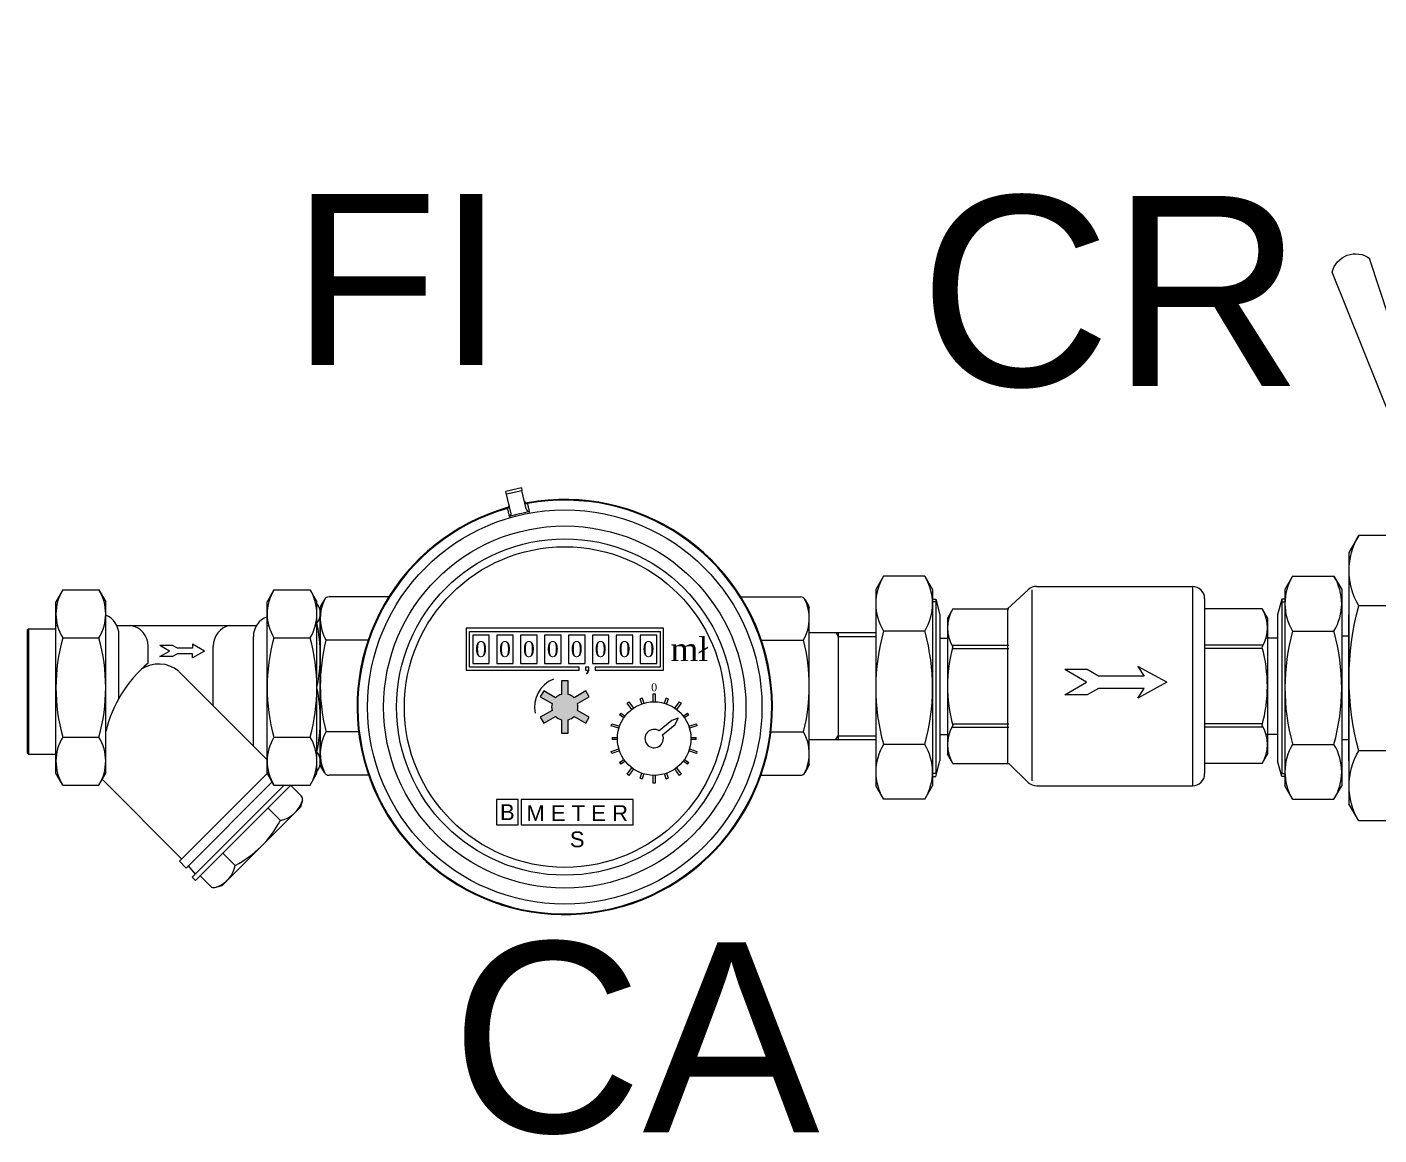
# Model space of a CAD drawing. Header units: millimetres. Extents: x 0 to 53377, y 0 to 36189.
# Drawn here: x 39869 to 40579, y 29329 to 29912 of the extents above; entities that cross this region are included whole.
import ezdxf

# ---------------------------------------------------------------- set-up
doc = ezdxf.new("R2010")
doc.units = ezdxf.units.MM
doc.linetypes.add('AM_ISO08W050', pattern=[18, 12, -1.5, 3, -1.5])
doc.layers.add('SAN-MC-TEXT', color=7, linetype='Continuous')
doc.layers.add('SAN-MC-VALVE', color=7, linetype='Continuous', lineweight=5)
doc.styles.get("Standard").update_dxf_attribs({"font": 'arial.ttf'})

# ---------------------------------------------------------------- blocks, each defined once
blk = doc.blocks.new('filtru')
at = {"layer": 'SAN-MC-VALVE', "linetype": 'Continuous', "lineweight": 5}
for p, q in [((53982.5, 150235.5), (53977.4, 150226.7)), ((53982.5, 150235.5), (54009.7, 150235.5)), ((54009.7, 150235.5), (54014.8, 150226.7)), ((54141.1, 150235.5), (54136.1, 150226.7)), ((54141.1, 150235.5), (54168.3, 150235.5)), ((54168.3, 150235.5), (54173.4, 150226.7)), ((53977.4, 150097.7), (53977.4, 150226.7)), ((54014.8, 150097.7), (54014.8, 150226.7)), ((54136.1, 150097.7), (54136.1, 150226.7)), ((54173.4, 150097.7), (54173.4, 150226.7)), ((54136.1, 150215.3), (54136.1, 150215.3)), ((53956.7, 150206.2), (53955.7, 150205.2)), ((53955.7, 150205.2), (53955.7, 150113.1)), ((53956.7, 150206.2), (53956.7, 150112.1)), ((53956.7, 150206.2), (53977.4, 150206.2)), ((53977.4, 150208.9), (53978.5, 150208.9)), ((54023.1, 150208.9), (54128.1, 150208.9)), ((54136.1, 150208.9), (54137.2, 150208.9)), ((54172.3, 150208.9), (54173.4, 150208.9)), ((53982.5, 150199.5), (54009.7, 150199.5)), ((54024.7, 150154.1), (54024.7, 150202)), ((54125.7, 150118.1), (54125.7, 150200.6)), ((54141.1, 150199.5), (54168.3, 150199.5)), ((54046.7, 150180.6), (54046.7, 150193.3)), ((54095.4, 150148.5), (54095.4, 150193.3)), ((53982.5, 150124.9), (54009.7, 150124.9)), ((54141.1, 150124.9), (54168.3, 150124.9)), ((53956.7, 150112.1), (53955.7, 150113.1)), ((53956.7, 150112.1), (53977.4, 150112.1)), ((53982.5, 150088.9), (53977.4, 150097.7)), ((54009.7, 150088.9), (54014.8, 150097.7)), ((54141.1, 150088.9), (54136.1, 150097.7)), ((54168.3, 150088.9), (54173.4, 150097.7)), ((53982.5, 150088.9), (54009.7, 150088.9)), ((54141.1, 150088.9), (54168.3, 150088.9)), ((54161.7, 150080.7), (54153.5, 150088.8)), ((54102.2, 150013.4), (54161, 150072.2)), ((54162.5, 150077.7), (54161, 150072.2)), ((54145.9, 150062.4), (54136.5, 150071.8)), ((54112, 150028.4), (54102.6, 150037.9)), ((54076.4, 150028.5), (54082.3, 150021.7)), ((54093.7, 150012.7), (54085.6, 150020.9)), ((54096.7, 150011.9), (54102.2, 150013.4))]:
    blk.add_line(p, q, dxfattribs=at)
at = {"layer": 'SAN-MC-VALVE', "lineweight": 5}
for p, q in [((54080, 150194.8), (54080, 150191.7)), ((54089, 150189.6), (54080, 150194.8)), ((54062.6, 150189.6), (54055.4, 150193.8)), ((54065, 150193.8), (54055.4, 150193.8)), ((54055.4, 150185.5), (54062.6, 150189.6)), ((54065, 150185.5), (54055.4, 150185.5)), ((54068.7, 150191.7), (54065, 150193.8)), ((54068.7, 150187.6), (54065, 150185.5)), ((54080, 150191.7), (54068.7, 150191.7)), ((54080, 150187.6), (54068.7, 150187.6)), ((54089, 150189.6), (54080, 150184.4)), ((54080, 150184.4), (54080, 150187.6))]:
    blk.add_line(p, q, dxfattribs=at)
at = {"layer": 'SAN-MC-VALVE', "linetype": 'Continuous', "lineweight": 5}
for points in [[(54136.1, 150107.8), (54069.6, 150174.3)], [(54012, 150093.3), (54072, 150033.3)], [(54137.1, 150098.5), (54070.2, 150031.6), (54075.2, 150026.5), (54139.9, 150091.2)], [(54148.8, 150088.9), (54079.6, 150019.7), (54082.2, 150017.2), (54153.9, 150088.9)]]:
    blk.add_lwpolyline(points, dxfattribs=at)
for centre, radius, start, end in [((54012, 150217.5), 34.6, 148.5878, 211.4122), ((53980.2, 150217.5), 34.6, 328.5878, 31.4122), ((54170.7, 150217.5), 34.6, 148.5878, 211.4122), ((54138.8, 150217.5), 34.6, 328.5878, 31.4122), ((54009.1, 150202), 15.6, 0, 68.7818), ((54141.3, 150200.6), 15.6, 109.3511, 180), ((54030.8, 150193.2), 15.9, 0.5631, 80.4196), ((54111.8, 150193), 16.4, 104.1951, 178.7722), ((54116.9, 150162.2), 139.5, 164.5036, 195.4964), ((53875.3, 150162.2), 139.5, 344.5036, 15.4964), ((54275.5, 150162.2), 139.5, 164.5036, 195.4964), ((54033.9, 150162.2), 139.5, 344.5036, 15.4964), ((54109.5, 150106), 97.5, 130.1157, 166.331), ((54054.5, 150156.6), 23.3, 49.7083, 124.1112), ((54012, 150106.9), 34.6, 148.5878, 211.4122), ((53980.2, 150106.9), 34.6, 328.5878, 31.4122), ((54170.7, 150106.9), 34.6, 148.5878, 211.4122), ((54138.8, 150106.9), 34.6, 328.5878, 31.4122), ((54142, 150083.3), 21.3, 280.6158, 340.6158), ((54159.5, 150078.5), 3.11, 345, 45), ((54075.4, 150099), 79.5, 297.412, 332.588), ((54091.1, 150032.4), 21.3, 289.3842, 349.3842), ((54095.9, 150014.9), 3.11, 225, 285)]:
    blk.add_arc(centre, radius, start, end, dxfattribs=at)
blk = doc.blocks.new('MAN.')
at = {"layer": 'SAN-MC-VALVE', "lineweight": 5}
h = blk.add_hatch(color=1, dxfattribs=at)
edge = h.paths.add_edge_path()
edge.add_arc((-74.8, 422.7), 9.53, 98.3516, 186.7188)
edge.add_line((-84.3, 421.6), (-124.5, 382.1))
edge.add_arc((-123.8, 381.5), 0.929, 140.6187, 317.9808)
edge.add_line((-123.1, 380.9), (-80.4, 417))
edge.add_arc((-78.1, 425.7), 9.05, 255.5699, 348.5337)
edge.add_arc((-55.8, 415.4), 15.9, 101.1321, 147.5393, ccw=False)
edge.add_line((-58.9, 431), (-55.5, 431.9))
edge.add_arc((-56.6, 443.7), 11.8, 275.2597, 355.2629)
edge.add_arc((-59.9, 439.8), 15.3, 10.7132, 69.2213)
edge.add_arc((-56.8, 444.2), 10.3, 76.9038, 172.4916)
edge.add_line((-67, 445.5), (-68.9, 440.5))
edge.add_arc((-86.8, 448.7), 19.7, 302.7102, 335.3468, ccw=False)
for p, q in [((-95.4, 522.4), (-94.1, 515.3)), ((-91, 523.1), (-90, 515.9)), ((-86.5, 523.6), (-85.9, 516.4)), ((-82.1, 523.9), (-81.8, 516.7)), ((-77.6, 524), (-77.6, 509.5)), ((-73.2, 523.9), (-73.5, 516.7)), ((-68.7, 523.6), (-69.4, 516.4)), ((-64.3, 523.1), (-65.3, 515.9)), ((-59.9, 522.4), (-61.2, 515.3)), ((-124.7, 512.2), (-121.2, 505.8)), ((-120.7, 514.2), (-114.4, 501.1)), ((-116.7, 516), (-113.8, 509.4)), ((-112.5, 517.7), (-110, 510.9)), ((-108.3, 519.2), (-106.1, 512.3)), ((-104, 520.4), (-102.1, 513.5)), ((-96.5, 507.4), (-99.7, 521.5)), ((-58.8, 507.4), (-55.5, 521.5)), ((-51.2, 520.4), (-53.2, 513.5)), ((-47, 519.2), (-49.2, 512.3)), ((-42.8, 517.7), (-45.3, 510.9)), ((-38.6, 516), (-41.5, 509.4)), ((-34.6, 514.2), (-40.9, 501.1)), ((-30.6, 512.2), (-34, 505.8)), ((-139.5, 502.4), (-130.5, 491)), ((-136, 505.1), (-131.7, 499.2)), ((-132.3, 507.6), (-128.3, 501.6)), ((-128.6, 510), (-124.8, 503.8)), ((-26.7, 510), (-30.4, 503.8)), ((-23, 507.6), (-26.9, 501.6)), ((-15.7, 502.4), (-24.8, 491)), ((-19.3, 505.1), (-23.6, 499.2)), ((-152.4, 490.1), (-146.9, 485.3)), ((-149.4, 493.4), (-144.1, 488.4)), ((-146.2, 496.5), (-141.2, 491.3)), ((-142.9, 499.5), (-138.2, 494.1)), ((-12.3, 499.5), (-17.1, 494.1)), ((-9, 496.5), (-14, 491.3)), ((-5.9, 493.4), (-11.1, 488.4)), ((-2.9, 490.1), (-8.3, 485.3)), ((-160.5, 479.4), (-154.4, 475.5)), ((-157.9, 483.1), (-152.1, 478.8)), ((-155.2, 486.7), (-143.9, 477.6)), ((-100.2, 484), (-81.9, 431.1)), ((-98.6, 484.9), (-76.2, 433.1)), ((0, 486.7), (-11.4, 477.6)), ((2.7, 483.1), (-3.2, 478.8)), ((5.2, 479.4), (-0.8, 475.5)), ((-167.1, 467.8), (-154, 461.5)), ((-165, 471.8), (-158.7, 468.4)), ((-162.9, 475.7), (-156.6, 472)), ((11.8, 467.8), (-1.3, 461.5)), ((7.6, 475.7), (1.4, 472)), ((9.8, 471.8), (3.4, 468.4)), ((-172, 455.4), (-165.2, 453.2)), ((-170.6, 459.6), (-163.8, 457.1)), ((-168.9, 463.8), (-162.3, 460.9)), ((13.6, 463.8), (7, 460.9)), ((15.3, 459.6), (8.5, 457.1)), ((16.8, 455.4), (9.9, 453.2)), ((-174.4, 446.8), (-160.3, 443.6)), ((-173.3, 451.2), (-166.3, 449.2)), ((19.1, 446.8), (5, 443.6)), ((18.1, 451.2), (11.1, 449.2)), ((-176.5, 433.7), (-169.3, 433)), ((-176, 438.1), (-168.8, 437.1)), ((-175.3, 442.5), (-168.2, 441.2)), ((20, 442.5), (12.9, 441.2)), ((20.7, 438.1), (13.5, 437.1)), ((21.2, 433.7), (14, 433)), ((-176.9, 424.8), (-162.4, 424.8)), ((-176.8, 429.2), (-169.6, 428.9)), ((21.6, 424.8), (7.1, 424.8)), ((21.5, 429.2), (14.3, 428.9)), ((-176.8, 420.3), (-169.6, 420.6)), ((-176.5, 415.9), (-169.3, 416.5)), ((-176, 411.4), (-168.8, 412.4)), ((-64.1, 411.9), (-60.2, 408.3)), ((20.7, 411.4), (13.5, 412.4)), ((21.2, 415.9), (14, 416.5)), ((21.5, 420.3), (14.3, 420.6)), ((-175.3, 407), (-168.2, 408.3)), ((-174.4, 402.7), (-160.3, 405.9)), ((-173.3, 398.4), (-166.3, 400.3)), ((-76.6, 406), (-77, 402.5)), ((19.1, 402.7), (5, 405.9)), ((18.1, 398.4), (11.1, 400.3)), ((20, 407), (12.9, 408.3)), ((-172, 394.1), (-165.2, 396.3)), ((-170.6, 389.9), (-163.8, 392.4)), ((15.3, 389.9), (8.5, 392.4)), ((16.8, 394.1), (9.9, 396.3)), ((-162.3, 388.6), (-168.9, 385.7)), ((-160.5, 384.8), (-167.1, 381.7)), ((-158.7, 381.2), (-165.1, 377.7)), ((-160.5, 384.8), (-153.2, 388.3)), ((5.3, 384.8), (-2.1, 388.3)), ((3.4, 381.2), (9.8, 377.7)), ((5.3, 384.8), (11.8, 381.7)), ((7, 388.6), (13.6, 385.7)), ((-156.6, 377.6), (-162.9, 373.9)), ((-154.5, 374.2), (-160.5, 370.2)), ((-152.1, 370.7), (-157.9, 366.4)), ((-143.9, 371.9), (-155.2, 362.9)), ((-11.4, 371.9), (0, 362.9)), ((-3.2, 370.7), (2.7, 366.4)), ((-0.7, 374.2), (5.3, 370.2)), ((1.4, 377.6), (7.6, 373.9)), ((9, 217.9), (50.5, 345.1)), ((31.4, 209.8), (81.4, 333.9)), ((-95.9, 316.3), (-95.9, 294.2)), ((-95.9, 316.3), (-57.2, 294.2)), ((-57.2, 316.3), (-95.9, 294.2)), ((-57.3, 293.9), (-57.2, 316.3)), ((-96.7, 289.8), (-96.7, 286.3)), ((-96.7, 289.8), (-56.3, 289.8)), ((-95.9, 294.2), (-57.2, 294.2)), ((-92.8, 294.2), (-92.8, 289.8)), ((-60.2, 294.3), (-60.2, 289.8)), ((-56.3, 289.8), (-56.3, 286.3)), ((-99.5, 286.3), (-53.1, 286.3)), ((-99.5, 286.3), (-99.5, 279.1)), ((-53.1, 286.3), (-53.1, 279.1)), ((-99.7, 239), (-99.7, 222)), ((-51.9, 239), (-51.9, 222)), ((-30.1, 178.4), (-30.1, 228.5)), ((-30.1, 217), (-18.4, 217)), ((-10.5, 217.8), (3.2, 213.1)), ((-30.1, 190.1), (-18.4, 190.1)), ((2.6, 194.1), (-10.5, 190.2)), ((-99.7, 182), (-99.7, 165)), ((-51.9, 182), (-51.9, 165)), ((-99.7, 165), (-51.9, 165)), ((-91, 134.8), (-91, 148.1)), ((-60.5, 134.8), (-60.5, 148.1)), ((-104.2, 134.8), (-47.4, 134.8)), ((-94.6, 135.3), (-94.6, 129.9)), ((-57.6, 134.9), (-57.6, 129.6)), ((-97.1, 129.5), (-97.1, 123)), ((-97.1, 129.5), (-55.2, 129.5)), ((-97.1, 123), (-55.2, 123)), ((-55.2, 129.5), (-55.2, 123))]:
    blk.add_line(p, q, dxfattribs=at)
at = {"layer": 'SAN-MC-VALVE', "linetype": 'Continuous', "lineweight": 5}
for p, q in [((-203.9, 117.3), (-212, 103.3)), ((-203.9, 117.3), (-160.4, 117.3)), ((-160.4, 117.3), (-152.3, 103.3)), ((15.9, 117.3), (7.7, 103.3)), ((15.9, 117.3), (59.4, 117.3)), ((59.4, 117.3), (67.5, 103.3)), ((-212, 103.3), (-212, -103.3)), ((-152.3, 103.3), (-152.3, -103.3)), ((7.7, 103.3), (7.7, -103.3)), ((67.5, 103.3), (67.5, -103.3)), ((4.4, 93.3), (0, 76.9)), ((3.6, 90.3), (7.7, 90.3)), ((4.4, 93.3), (4.4, -90.3)), ((7.7, 93.3), (4.4, 93.3)), ((0, 76.9), (0, -76.9)), ((9.3, 75.3), (4.4, 75.3)), ((-203.9, 59.6), (-160.4, 59.6)), ((15.9, 59.6), (59.4, 59.6)), ((-203.9, -59.6), (-160.4, -59.6)), ((15.9, -59.6), (59.4, -59.6)), ((4.4, -93.3), (0, -76.9)), ((9.3, -75.3), (4.4, -75.3)), ((3.6, -90.3), (7.7, -90.3)), ((7.7, -93.3), (4.4, -93.3)), ((-203.9, -117.3), (-212, -103.3)), ((-160.4, -117.3), (-152.3, -103.3)), ((15.9, -117.3), (7.7, -103.3)), ((59.4, -117.3), (67.5, -103.3)), ((-203.9, -117.3), (-160.4, -117.3)), ((15.9, -117.3), (59.4, -117.3))]:
    blk.add_line(p, q, dxfattribs=at)
at = {"layer": 'SAN-MC-VALVE'}
for p, q in [((-109.7, 75.3), (-152.3, 75.3)), ((0, 75.3), (-42.6, 75.3)), ((0, -75.3), (-152.3, -75.3))]:
    blk.add_line(p, q, dxfattribs=at)
at = {"layer": 'SAN-MC-VALVE', "lineweight": 5}
for points in [[(33, 424.8), (32.6, 434.7), (31.3, 444.5), (29.1, 454.2), (26, 463.6), (22.1, 472.8), (17.4, 481.5), (11.9, 489.8), (5.7, 497.6), (-1.2, 504.8), (-8.6, 511.3), (-16.7, 517.1), (-25.2, 522.2), (-34.1, 526.5), (-43.4, 530), (-53, 532.7), (-62.8, 534.4), (-72.7, 535.3), (-82.6, 535.3), (-92.5, 534.4), (-102.3, 532.7), (-111.8, 530), (-121.1, 526.5), (-130.1, 522.2), (-138.6, 517.1), (-146.6, 511.3), (-154.1, 504.8), (-161, 497.6), (-167.2, 489.8), (-172.6, 481.5), (-177.4, 472.8), (-181.3, 463.6), (-184.3, 454.2), (-186.5, 444.5), (-187.9, 434.7), (-188.3, 424.8), (-187.9, 414.8), (-186.5, 405), (-184.3, 395.3), (-181.3, 385.9), (-177.4, 376.7), (-172.6, 368), (-167.2, 359.7), (-161, 351.9), (-154.1, 344.8), (-146.6, 338.2), (-138.6, 332.4), (-130.1, 327.3), (-121.1, 323), (-111.8, 319.5), (-102.3, 316.9), (-92.5, 315.1), (-82.6, 314.2), (-72.7, 314.2), (-62.8, 315.1), (-53, 316.9), (-43.4, 319.5), (-34.1, 323), (-25.2, 327.3), (-16.7, 332.4), (-8.6, 338.2), (-1.2, 344.8), (5.7, 351.9), (11.9, 359.7), (17.4, 368), (22.1, 376.7), (26, 385.9), (29.1, 395.3), (31.3, 405), (32.6, 414.8)], [(-108.2, 271), (-44.4, 271), (-44.4, 279.1), (-108.2, 279.1)]]:
    blk.add_lwpolyline(points, close=True, dxfattribs=at)
for points in [[(-104.4, 271), (-104.4, 239), (-47.2, 239), (-47.2, 271)], [(-18.4, 228.5), (-30.1, 228.5)], [(-15.4, 183.4), (-15.4, 224.5)], [(-99.7, 182), (-104.8, 182), (-104.8, 222), (-99.7, 222)], [(-54, 220.8), (-30.1, 220.8)], [(-15.4, 217.8), (-10.5, 217.8), (-10.5, 190.2), (-15.4, 190.2)], [(-30.1, 185.5), (-54, 185.5)], [(-30.1, 178.4), (-18.4, 178.4)], [(-93.5, 151.4), (-93.5, 162.5), (-58.7, 162.5), (-58.7, 151.4)], [(-104.2, 134.8), (-104.2, 148.1)], [(-98.5, 151.4), (-51.9, 151.4)], [(-47.4, 148.1), (-47.4, 134.8)], [(-94, 123), (-109.7, 75.3)], [(-58.2, 123), (-42.6, 75.3)]]:
    blk.add_lwpolyline(points, dxfattribs=at)
for centre, radius in [((-77.6, 424.8), 106.4), ((-77.6, 424.8), 99.3), ((-75.1, 203.1), 10.7)]:
    blk.add_circle(centre, radius, dxfattribs=at)
for centre, radius, start, end in [((-99.3, 484.2), 0.971, 45.0621, 191.2661), ((-74.6, 425.9), 9.05, 144.4342, 237.398), ((-78.6, 423.8), 9.53, 347.216, 75.5832), ((-92.3, 408.8), 15.9, 349.9965, 36.4037), ((-50, 425.7), 19.7, 191.5746, 224.2112), ((-65.6, 399.3), 11.8, 164.124, 244.1272), ((-65.1, 399.3), 10.3, 325.7682, 61.356), ((-68, 403.8), 15.3, 259.5776, 318.0857), ((62.1, 329.1), 19.8, 13.991, 126.009), ((-75.1, 203.1), 38.9, 26.9874, 53.4243), ((-75.1, 203.1), 38.9, 129.2376, 230.7624), ((-22, 222.8), 6.81, 302.1374, 57.8626), ((-75.8, 288.7), 70.9, 250.3246, 289.6754), ((-47.6, 203.5), 32.1, 335.2225, 24.7775), ((16.3, 203.1), 16.4, 116.3085, 23.6915), ((-22.5, 184.2), 7.17, 305.5529, 54.4471), ((-75.8, 129), 58.1, 65.7479, 114.2521), ((-75.1, 203.1), 38.9, 306.5757, 333.0126), ((-97.6, 143.4), 8.12, 35.5529, 144.4471), ((-75.7, 115), 36.4, 65.2225, 114.7775), ((-53.9, 144), 7.71, 32.1374, 147.8626), ((-76.1, 94), 38.4, 209.1721, 330.8279)]:
    blk.add_arc(centre, radius, start, end, dxfattribs=at)
at = {"layer": 'SAN-MC-VALVE', "linetype": 'Continuous', "lineweight": 5}
for centre, radius, start, end in [((-156.7, 88.5), 55.3, 148.5878, 211.4122), ((-207.6, 88.5), 55.3, 328.5878, 31.4122), ((63.1, 88.5), 55.3, 148.5878, 211.4122), ((12.1, 88.5), 55.3, 328.5878, 31.4122), ((11.1, 0), 223.1, 164.5036, 195.4964), ((-375.4, 0), 223.1, 344.5036, 15.4964), ((230.9, 0), 223.1, 164.5036, 195.4964), ((-155.7, 0), 223.1, 344.5036, 15.4964), ((-156.7, -88.5), 55.3, 148.5878, 211.4122), ((-207.6, -88.5), 55.3, 328.5878, 31.4122), ((63.1, -88.5), 55.3, 148.5878, 211.4122), ((12.1, -88.5), 55.3, 328.5878, 31.4122)]:
    blk.add_arc(centre, radius, start, end, dxfattribs=at)
at = {"layer": 'SAN-MC-VALVE', "lineweight": 5, "attachment_point": 1}
for s, insert, char_height, width in [('{\\fArial|b0|i0|c0|p34;4}', (-114, 494.5), 16.362, 43.501), ('{\\fArial|b0|i0|c0|p34;6}', (-52.2, 493.3), 16.362, 43.501), ('{\\fArial|b0|i0|c0|p34;2}', (-153.4, 453), 16.362, 43.501), ('{\\fArial|b0|i0|c0|p34;8}', (-13.4, 446.1), 16.362, 43.501), ('{\\fArial|b0|i0|c0|p34;0}', (-139.3, 380.2), 16.362, 43.501), ('{\\fArial|b0|i0|c0|p34;mH2O}', (-88.5, 381.4), 8.294, 37.137), ('{\\fArial|b0|i0|c0|p34;10}', (-39.6, 384), 16.362, 43.501), ('{\\fArial|b0|i0|c0|p34;x10=kPa}', (-95.2, 366.8), 8.294, 37.137)]:
    blk.add_mtext(s, dxfattribs=dict(at, insert=insert, char_height=char_height, width=width))

msp = doc.modelspace()

# ---------------------------------------------------------------- hatches: boundary and pattern name
at = {"layer": 'SAN-MC-VALVE', "lineweight": 5}
h = msp.add_hatch(color=5, dxfattribs=at)
h.dxf.hatch_style = 1
h.paths.add_polyline_path([(40164.2, 29559.53), (40162.4, 29562.64), (40156.21, 29559.06, 0.131031), (40153.13, 29560.84), (40153.13, 29567.99), (40149.53, 29567.99), (40149.53, 29560.84, 0.131031), (40146.45, 29559.06), (40140.25, 29562.64), (40138.46, 29559.53), (40144.65, 29555.95, 0.131031), (40144.65, 29552.39), (40138.46, 29548.81), (40140.25, 29545.7), (40146.45, 29549.28, 0.131031), (40149.53, 29547.5), (40149.53, 29540.35), (40153.13, 29540.35), (40153.13, 29547.5, 0.131031), (40156.21, 29549.28), (40162.4, 29545.7), (40164.2, 29548.81), (40158.01, 29552.39, 0.131031), (40158.01, 29555.95)])

# ---------------------------------------------------------------- linework, layer by layer
at = {"layer": 'SAN-MC-VALVE', "color": 7, "linetype": 'AM_ISO08W050', "lineweight": 5}
for q in [(40120.42, 29667.61, 7040), (40128.81, 29668.16, 7040)]:
    msp.add_line((40128.49, 29669.51, 7040), q, dxfattribs=at)
at = {"layer": 'SAN-MC-VALVE', "color": 7, "lineweight": 5}
for p, q in [((40123.01, 29656.59, 7040), (40120.42, 29667.61, 7040)), ((40120.74, 29666.27, 7040), (40128.81, 29668.16, 7040)), ((40131.08, 29658.49, 7040), (40128.81, 29668.16, 7040)), ((40024.95, 29610.77, 7040), (40023.14, 29607.62, 7040)), ((40058.78, 29612.15, 7040), (40027.35, 29612.15, 7040)), ((40243.87, 29612.15, 7040), (40275.31, 29612.15, 7040)), ((40277.7, 29610.77, 7040), (40279.52, 29607.62, 7040)), ((40022.76, 29523.97, 7040), (40022.76, 29606.49, 7040)), ((40279.89, 29523.97, 7040), (40279.89, 29606.49, 7040)), ((40047.93, 29589.33, 7040), (40025.75, 29589.33, 7040)), ((40254.72, 29589.33, 7040), (40276.9, 29589.33, 7040)), ((40279.89, 29593.43, 7040), (40314.87, 29593.43, 7040)), ((40293.9, 29593.43, 7040), (40295.1, 29591.36, 7040)), ((40295.1, 29593.43, 7040), (40295.1, 29537.03, 7040)), ((40295.1, 29591.36, 7040), (40314.87, 29591.36, 7040)), ((40197.78, 29561.08, 7040), (40198.88, 29561.08, 7040)), ((40197.78, 29556.93, 7040), (40197.78, 29561.08, 7040)), ((40198.88, 29561.08, 7040), (40198.88, 29556.93, 7040)), ((40184.07, 29556.27, 7040), (40184.96, 29556.92, 7040)), ((40186.51, 29552.91, 7040), (40184.07, 29556.27, 7040)), ((40184.96, 29556.92, 7040), (40187.41, 29553.56, 7040)), ((40192.02, 29558.79, 7040), (40190.97, 29558.45, 7040)), ((40191.83, 29555.81, 7040), (40190.97, 29558.45, 7040)), ((40192.02, 29558.79, 7040), (40192.88, 29556.15, 7040)), ((40203.78, 29556.15, 7040), (40204.64, 29558.79, 7040)), ((40205.69, 29558.45, 7040), (40204.64, 29558.79, 7040)), ((40205.69, 29558.45, 7040), (40204.83, 29555.81, 7040)), ((40209.25, 29553.56, 7040), (40211.7, 29556.92, 7040)), ((40212.59, 29556.27, 7040), (40210.15, 29552.91, 7040)), ((40211.7, 29556.92, 7040), (40212.59, 29556.27, 7040)), ((40175.81, 29544.32, 7040), (40176.15, 29545.37, 7040)), ((40176.15, 29545.37, 7040), (40180.1, 29544.08, 7040)), ((40180.76, 29551.03, 7040), (40180.11, 29550.13, 7040)), ((40182.35, 29548.5, 7040), (40180.11, 29550.13, 7040)), ((40180.76, 29551.03, 7040), (40183, 29549.4, 7040)), ((40213.66, 29549.4, 7040), (40215.9, 29551.03, 7040)), ((40216.55, 29550.13, 7040), (40214.31, 29548.5, 7040)), ((40216.55, 29550.13, 7040), (40215.9, 29551.03, 7040)), ((40216.56, 29544.08, 7040), (40220.51, 29545.37, 7040)), ((40220.51, 29545.37, 7040), (40220.85, 29544.32, 7040)), ((40042.9, 29541.13, 7040), (40025.75, 29541.13, 7040)), ((40179.76, 29543.03, 7040), (40175.81, 29544.32, 7040)), ((40220.85, 29544.32, 7040), (40216.9, 29543.03, 7040)), ((40259.76, 29541.13, 7040), (40276.9, 29541.13, 7040)), ((40293.9, 29537.03, 7040), (40295.1, 29539.1, 7040)), ((40295.1, 29539.1, 7040), (40314.87, 29539.1, 7040)), ((40175.81, 29530.84, 7040), (40179.76, 29532.13, 7040)), ((40180.1, 29531.08, 7040), (40176.15, 29529.79, 7040)), ((40176.21, 29538.13, 7040), (40176.21, 29537.03, 7040)), ((40176.21, 29538.13, 7040), (40178.98, 29538.13, 7040)), ((40178.98, 29537.03, 7040), (40176.21, 29537.03, 7040)), ((40220.51, 29529.79, 7040), (40216.56, 29531.08, 7040)), ((40216.9, 29532.13, 7040), (40220.85, 29530.84, 7040)), ((40217.68, 29538.13, 7040), (40220.45, 29538.13, 7040)), ((40220.45, 29537.03, 7040), (40217.68, 29537.03, 7040)), ((40220.45, 29537.03, 7040), (40220.45, 29538.13, 7040)), ((40279.89, 29537.03, 7040), (40314.87, 29537.03, 7040)), ((40176.15, 29529.79, 7040), (40175.81, 29530.84, 7040)), ((40180.11, 29525.03, 7040), (40182.35, 29526.66, 7040)), ((40180.11, 29525.03, 7040), (40180.76, 29524.13, 7040)), ((40183, 29525.76, 7040), (40180.76, 29524.13, 7040)), ((40215.9, 29524.13, 7040), (40213.66, 29525.76, 7040)), ((40214.31, 29526.66, 7040), (40216.55, 29525.03, 7040)), ((40215.9, 29524.13, 7040), (40216.55, 29525.03, 7040)), ((40220.85, 29530.84, 7040), (40220.51, 29529.79, 7040)), ((40024.95, 29519.69, 7040), (40023.14, 29522.84, 7040)), ((40048.18, 29518.3, 7040), (40027.35, 29518.3, 7040)), ((40184.07, 29518.89, 7040), (40186.51, 29522.25, 7040)), ((40184.96, 29518.24, 7040), (40184.07, 29518.89, 7040)), ((40187.41, 29521.6, 7040), (40184.96, 29518.24, 7040)), ((40190.97, 29516.72, 7040), (40191.83, 29519.35, 7040)), ((40192.88, 29519.01, 7040), (40192.02, 29516.37, 7040)), ((40197.78, 29514.08, 7040), (40197.78, 29518.24, 7040)), ((40198.88, 29518.24, 7040), (40198.88, 29514.08, 7040)), ((40204.64, 29516.37, 7040), (40203.78, 29519.01, 7040)), ((40204.83, 29519.35, 7040), (40205.69, 29516.72, 7040)), ((40211.7, 29518.24, 7040), (40209.25, 29521.6, 7040)), ((40210.15, 29522.25, 7040), (40212.59, 29518.89, 7040)), ((40212.59, 29518.89, 7040), (40211.7, 29518.24, 7040)), ((40254.48, 29518.3, 7040), (40275.31, 29518.3, 7040)), ((40277.7, 29519.69, 7040), (40279.52, 29522.84, 7040)), ((40190.97, 29516.72, 7040), (40192.02, 29516.37, 7040)), ((40198.88, 29514.08, 7040), (40197.78, 29514.08, 7040)), ((40204.64, 29516.37, 7040), (40205.69, 29516.72, 7040))]:
    msp.add_line(p, q, dxfattribs=at)
at = {"layer": 'SAN-MC-VALVE', "linetype": 'Continuous', "lineweight": 5}
for p, q in [((40318.92, 29622.98, 7040), (40314.87, 29615.95, 7040)), ((40340.67, 29622.98, 7040), (40318.92, 29622.98, 7040)), ((40340.67, 29622.98, 7040), (40344.73, 29615.95, 7040)), ((40399.41, 29617.62, 7040), (40481.37, 29617.62, 7040)), ((40481.37, 29617.62, 7040), (40481.37, 29512.7, 7040)), ((40534.06, 29622.98, 7040), (40530.01, 29615.95, 7040)), ((40534.06, 29622.98, 7040), (40555.81, 29622.98, 7040)), ((40555.81, 29622.98, 7040), (40559.87, 29615.95, 7040)), ((40314.87, 29615.95, 7040), (40314.87, 29512.69, 7040)), ((40344.73, 29615.95, 7040), (40344.73, 29512.69, 7040)), ((40344.73, 29610.98, 7040), (40346.39, 29610.98, 7040)), ((40346.79, 29609.48, 7040), (40344.73, 29609.48, 7040)), ((40346.39, 29610.98, 7040), (40346.39, 29519.16, 7040)), ((40346.39, 29610.98, 7040), (40348.6, 29602.75, 7040)), ((40384.14, 29605.8, 7040), (40395.03, 29615.91, 7040)), ((40396.89, 29615.92, 7040), (40396.89, 29515.27, 7040)), ((40487.81, 29611.19, 7040), (40487.81, 29519.14, 7040)), ((40528.34, 29610.98, 7040), (40526.13, 29602.75, 7040)), ((40527.94, 29609.48, 7040), (40530.01, 29609.48, 7040)), ((40528.34, 29610.98, 7040), (40528.34, 29519.16, 7040)), ((40530.01, 29610.98, 7040), (40528.34, 29610.98, 7040)), ((40530.01, 29615.95, 7040), (40530.01, 29512.69, 7040)), ((40559.87, 29615.95, 7040), (40559.87, 29512.69, 7040)), ((40022.77, 29605.51, 7040), (40020.97, 29608.62, 7040)), ((40348.6, 29602.75, 7040), (40348.6, 29525.89, 7040)), ((40355.36, 29605.85, 7040), (40352.55, 29600.98, 7040)), ((40355.33, 29605.8, 7040), (40355.33, 29605.8, 7040)), ((40355.36, 29605.85, 7040), (40384.76, 29605.85, 7040)), ((40384.14, 29605.8, 7040), (40384.14, 29524.53, 7040)), ((40517.98, 29605.85, 7040), (40487.83, 29605.85, 7040)), ((40517.98, 29605.85, 7040), (40520.8, 29600.98, 7040)), ((40526.13, 29602.75, 7040), (40526.13, 29525.89, 7040)), ((40563.5, 29602.75, 7040), (40563.5, 29525.89, 7040)), ((40352.55, 29600.98, 7040), (40352.55, 29529.35, 7040)), ((40520.8, 29600.98, 7040), (40520.8, 29529.35, 7040)), ((40340.67, 29594.13, 7040), (40318.92, 29594.13, 7040)), ((40348.6, 29590.35, 7040), (40353.35, 29590.35, 7040)), ((40526.13, 29590.35, 7040), (40520.23, 29590.35, 7040)), ((40534.06, 29594.13, 7040), (40555.81, 29594.13, 7040)), ((40559.87, 29591.59, 7040), (40563.5, 29591.59, 7040)), ((40355.36, 29586.74, 7040), (40384.76, 29586.74, 7040)), ((40355.36, 29584.95, 7040), (40384.76, 29584.95, 7040)), ((40517.98, 29586.74, 7040), (40487.83, 29586.74, 7040)), ((40517.98, 29584.95, 7040), (40487.83, 29584.95, 7040)), ((40355.36, 29545.38, 7040), (40384.76, 29545.38, 7040)), ((40517.98, 29545.38, 7040), (40487.83, 29545.38, 7040)), ((40348.6, 29539.78, 7040), (40353.3, 29539.78, 7040)), ((40355.36, 29543.59, 7040), (40384.76, 29543.59, 7040)), ((40517.98, 29543.59, 7040), (40487.83, 29543.59, 7040)), ((40526.13, 29539.78, 7040), (40520.23, 29539.78, 7040)), ((40340.67, 29534.51, 7040), (40318.92, 29534.51, 7040)), ((40534.06, 29534.51, 7040), (40555.81, 29534.51, 7040)), ((40559.87, 29537.05, 7040), (40563.5, 29537.05, 7040)), ((40346.39, 29517.66, 7040), (40348.6, 29525.89, 7040)), ((40355.36, 29524.48, 7040), (40352.55, 29529.35, 7040)), ((40355.36, 29524.48, 7040), (40384.76, 29524.48, 7040)), ((40384.76, 29524.48, 7040), (40395.01, 29514.52, 7040)), ((40517.98, 29524.48, 7040), (40487.83, 29524.48, 7040)), ((40517.98, 29524.48, 7040), (40520.8, 29529.35, 7040)), ((40528.34, 29517.66, 7040), (40526.13, 29525.89, 7040)), ((40022.77, 29523.4, 7040), (40020.97, 29520.29, 7040)), ((40346.79, 29519.16, 7040), (40344.73, 29519.16, 7040)), ((40344.73, 29517.66, 7040), (40346.39, 29517.66, 7040)), ((40527.94, 29519.16, 7040), (40530.01, 29519.16, 7040)), ((40530.01, 29517.66, 7040), (40528.34, 29517.66, 7040)), ((40318.92, 29505.66, 7040), (40314.87, 29512.69, 7040)), ((40340.67, 29505.66, 7040), (40344.73, 29512.69, 7040)), ((40399.5, 29512.7, 7040), (40481.37, 29512.7, 7040)), ((40534.06, 29505.66, 7040), (40530.01, 29512.69, 7040)), ((40555.81, 29505.66, 7040), (40559.87, 29512.69, 7040)), ((40340.67, 29505.66, 7040), (40318.92, 29505.66, 7040)), ((40534.06, 29505.66, 7040), (40555.81, 29505.66, 7040))]:
    msp.add_line(p, q, dxfattribs=at)
at = {"layer": 'SAN-MC-VALVE', "lineweight": 5}
for p, q in [((40022.77, 29603.44, 7040), (40022.77, 29525.47, 7040)), ((40425.74, 29567.19, 7040), (40414.21, 29573.85, 7040)), ((40425.99, 29573.85, 7040), (40414.21, 29573.85, 7040)), ((40431.94, 29570.41, 7040), (40425.99, 29573.85, 7040)), ((40452.71, 29575.51, 7040), (40456.08, 29570.41, 7040)), ((40467.92, 29567.19, 7040), (40452.71, 29575.51, 7040)), ((40414.21, 29560.52, 7040), (40425.74, 29567.19, 7040)), ((40456.08, 29570.41, 7040), (40431.94, 29570.41, 7040)), ((40467.92, 29567.19, 7040), (40452.71, 29558.86, 7040)), ((40425.99, 29560.52, 7040), (40414.21, 29560.52, 7040)), ((40431.94, 29563.96, 7040), (40425.99, 29560.52, 7040)), ((40456.08, 29563.96, 7040), (40431.94, 29563.96, 7040)), ((40452.71, 29558.86, 7040), (40456.08, 29563.96, 7040))]:
    msp.add_line(p, q, dxfattribs=at)
at = {"layer": 'SAN-MC-VALVE', "color": 7, "lineweight": 5}
for points in [[(40121.07, 29659.1), (40121.07, 29659.1), (40121.07, 29659.1), (40121.07, 29659.1), (40121.07, 29659.09), (40121.07, 29659.09), (40121.07, 29659.08), (40121.08, 29659.07), (40121.08, 29659.06), (40121.08, 29659.04), (40121.08, 29659.03), (40121.08, 29659.02), (40121.09, 29659), (40121.09, 29658.98), (40121.09, 29658.96), (40121.1, 29658.94), (40121.1, 29658.92), (40121.11, 29658.9), (40121.11, 29658.87), (40121.12, 29658.85), (40121.12, 29658.82), (40121.13, 29658.79), (40121.13, 29658.76), (40121.14, 29658.73), (40121.14, 29658.7)], [(40131.81, 29661.21), (40131.8, 29661.24), (40131.8, 29661.27), (40131.79, 29661.3), (40131.78, 29661.32), (40131.77, 29661.35), (40131.76, 29661.38), (40131.76, 29661.4), (40131.75, 29661.42), (40131.75, 29661.44), (40131.74, 29661.46), (40131.73, 29661.48), (40131.73, 29661.5), (40131.72, 29661.52), (40131.72, 29661.53), (40131.72, 29661.54), (40131.71, 29661.56), (40131.71, 29661.57), (40131.71, 29661.58), (40131.71, 29661.58), (40131.7, 29661.59), (40131.7, 29661.59), (40131.7, 29661.6), (40131.7, 29661.6), (40131.7, 29661.6)], [(40132.83, 29656.89), (40132.78, 29657.07), (40132.74, 29657.25), (40132.66, 29657.61), (40132.61, 29657.79), (40132.53, 29658.15), (40132.45, 29658.51), (40132.4, 29658.69), (40132.32, 29659.05), (40132.28, 29659.23), (40132.23, 29659.41), (40132.19, 29659.59), (40132.15, 29659.77), (40132.07, 29660.13), (40132.02, 29660.31), (40131.94, 29660.67), (40131.81, 29661.21)], [(40121.14, 29658.7), (40121.27, 29658.16), (40121.35, 29657.8), (40121.4, 29657.62), (40121.48, 29657.26), (40121.52, 29657.08), (40121.57, 29656.9), (40121.61, 29656.72), (40121.65, 29656.54), (40121.74, 29656.18), (40121.78, 29656), (40121.86, 29655.64), (40121.95, 29655.28), (40121.99, 29655.1), (40122.07, 29654.74), (40122.12, 29654.56), (40122.16, 29654.38)], [(40122.16, 29654.38), (40122.26, 29654.42), (40122.36, 29654.46), (40122.45, 29654.52), (40122.53, 29654.58), (40122.61, 29654.66), (40122.68, 29654.73), (40122.75, 29654.82), (40122.81, 29654.91), (40122.86, 29655), (40122.91, 29655.1), (40122.95, 29655.2), (40122.98, 29655.3), (40123.01, 29655.41), (40123.04, 29655.51), (40123.06, 29655.62), (40123.07, 29655.73), (40123.08, 29655.84), (40123.08, 29655.94), (40123.08, 29656.05), (40123.07, 29656.16), (40123.06, 29656.27), (40123.05, 29656.38), (40123.03, 29656.48), (40123.01, 29656.59)], [(40131.08, 29658.49), (40131.11, 29658.37), (40131.15, 29658.25), (40131.19, 29658.14), (40131.23, 29658.03), (40131.28, 29657.92), (40131.34, 29657.82), (40131.4, 29657.72), (40131.46, 29657.62), (40131.52, 29657.53), (40131.59, 29657.44), (40131.67, 29657.36), (40131.74, 29657.28), (40131.82, 29657.21), (40131.9, 29657.15), (40131.98, 29657.09), (40132.07, 29657.04), (40132.15, 29656.99), (40132.25, 29656.95), (40132.34, 29656.92), (40132.44, 29656.89), (40132.53, 29656.88), (40132.63, 29656.87), (40132.73, 29656.88), (40132.83, 29656.89)]]:
    msp.add_lwpolyline(points, dxfattribs=at)
at = {"layer": 'SAN-MC-VALVE', "color": 7, "lineweight": 5, "elevation": 7040}
for points in [[(40201.51, 29593.98), (40201.51, 29575.18), (40167.23, 29575.18), (40167.23, 29573.52), (40203.17, 29573.52), (40203.17, 29595.64), (40099.49, 29595.64), (40099.49, 29573.52), (40158.93, 29573.52), (40158.93, 29575.18), (40101.15, 29575.18), (40101.15, 29593.98)], [(40102.94, 29592.05), (40102.94, 29577.12), (40111.65, 29577.12), (40111.65, 29592.05)], [(40115.52, 29577.12), (40124.23, 29577.12), (40124.23, 29592.05), (40115.52, 29592.05)], [(40128.1, 29577.12), (40136.81, 29577.12), (40136.81, 29592.05), (40128.1, 29592.05)], [(40140.68, 29577.12), (40149.39, 29577.12), (40149.39, 29592.05), (40140.68, 29592.05)], [(40153.26, 29577.12), (40161.97, 29577.12), (40161.97, 29592.05), (40153.26, 29592.05)], [(40165.84, 29577.12), (40174.55, 29577.12), (40174.55, 29592.05), (40165.84, 29592.05)], [(40178.42, 29577.12), (40187.13, 29577.12), (40187.13, 29592.05), (40178.42, 29592.05)], [(40115.39, 29505.51), (40115.39, 29492.24), (40126.89, 29492.24), (40126.89, 29505.51)], [(40187.27, 29492.24), (40187.27, 29505.51), (40128.44, 29505.51), (40128.44, 29492.24)]]:
    msp.add_lwpolyline(points, close=True, dxfattribs=at)
at = {"layer": 'SAN-MC-VALVE', "color": 1, "lineweight": 5, "elevation": 7040}
msp.add_lwpolyline([(40191, 29577.12), (40199.71, 29577.12), (40199.71, 29592.05), (40191, 29592.05)], close=True, dxfattribs=at)
at = {"layer": 'SAN-MC-VALVE', "color": 7, "lineweight": 5, "elevation": 7040}
for points in [[(40162.25, 29575.18), (40162.25, 29573.52), (40163.34, 29573.52, -0.177847), (40162.8, 29571.86), (40163.08, 29571.86, 0.19002), (40163.91, 29573.52), (40163.91, 29575.18)], [(40162.4, 29545.7), (40164.2, 29548.81), (40158.01, 29552.39, 0.131031), (40158.01, 29555.95), (40164.2, 29559.53), (40162.4, 29562.64), (40156.21, 29559.06, 0.131031), (40153.13, 29560.84), (40153.13, 29567.99), (40149.53, 29567.99), (40149.53, 29560.84, 0.131031), (40146.45, 29559.06), (40140.25, 29562.64), (40138.46, 29559.53), (40144.65, 29555.95, 0.131031), (40144.65, 29552.39), (40138.46, 29548.81), (40140.25, 29545.7), (40146.45, 29549.28, 0.131031), (40149.53, 29547.5), (40149.53, 29540.35), (40153.13, 29540.35), (40153.13, 29547.5, 0.131031), (40156.21, 29549.28)], [(40209.37, 29545.04), (40211.04, 29548.24), (40207.59, 29547.16), (40200.99, 29541.62, 6.854102), (40202.77, 29539.5)]]:
    msp.add_lwpolyline(points, format="xyb", close=True, dxfattribs=at)
msp.add_lwpolyline([(40145.32, 29568.89, 0.360305), (40135.75, 29551.01)], format="xyb", dxfattribs=at)
at = {"layer": 'SAN-MC-VALVE', "color": 7, "lineweight": 5}
for centre, radius in [((40151.33, 29554.17, 7040), 103.68), ((40151.33, 29554.17, 7040), 95.25), ((40151.33, 29554.17, 7040), 88.47), ((40151.33, 29554.17, 7040), 84.33), ((40198.33, 29537.58, 7040), 19.35)]:
    msp.add_circle(centre, radius, dxfattribs=at)
for centre, radius, start, end in [((40151.33, 29554.17, 7040), 109.21, 106.08563, 100.35366), ((40151.33, 29554.17, 7040), 108.8, 106.10679, 100.33251), ((40120.69, 29660.43, 7040), 1.38, 286.08563, 13.21965), ((40131.45, 29662.96, 7040), 1.38, 193.21965, 280.35366), ((40151.33, 29554.17, 7040), 104.37, 100.21089, 106.2284), ((40046.04, 29600.74, 7040), 23.28, 153.42653, 209.34921), ((40027.35, 29609.39, 7040), 2.76, 90, 150), ((40275.31, 29609.39, 7040), 2.76, 30, 90), ((40256.61, 29600.74, 7040), 23.28, 330.65079, 26.57347), ((40014.63, 29608.08, 7040), 8.29, 348.89585, 350.3873), ((40025.53, 29606.24, 7040), 2.76, 150, 170.3873), ((40277.13, 29606.24, 7040), 2.76, 9.6127, 30), ((40288.03, 29608.08, 7040), 8.29, 189.6127, 191.10415), ((40121.48, 29565.23, 7040), 98.71, 165.86672, 194.23269), ((40181.18, 29565.23, 7040), 98.71, 345.86672, 14.14144), ((40046.04, 29529.72, 7040), 23.28, 150.65079, 206.57347), ((40256.61, 29529.72, 7040), 23.28, 333.42653, 29.34921), ((40014.63, 29522.37, 7040), 8.29, 9.6127, 11.10415), ((40288.03, 29522.37, 7040), 8.29, 168.89585, 170.3873), ((40025.53, 29524.22, 7040), 2.76, 189.6127, 210), ((40027.35, 29521.07, 7040), 2.76, 210, 270), ((40275.31, 29521.07, 7040), 2.76, 270, 330), ((40277.13, 29524.22, 7040), 2.76, 330, 350.3873)]:
    msp.add_arc(centre, radius, start, end, dxfattribs=at)
at = {"layer": 'SAN-MC-VALVE', "linetype": 'Continuous', "lineweight": 5}
for centre, radius, start, end in [((40342.54, 29608.55, 7040), 27.67, 148.58783, 211.41217), ((40317.05, 29608.55, 7040), 27.67, 328.58783, 31.41217), ((40399.41, 29611.19, 7040), 6.44, 90, 132.84754), ((40481.37, 29611.19, 7040), 6.44, 0, 90), ((40557.68, 29608.55, 7040), 27.67, 148.58783, 211.41217), ((40532.19, 29608.55, 7040), 27.67, 328.58783, 31.41217), ((40014.39, 29603.44, 7040), 8.37, 321.77027, 38.22973), ((40371.75, 29595.85, 7040), 19.2, 148.58783, 211.41217), ((40501.6, 29595.85, 7040), 19.2, 328.58783, 31.41217), ((39942.33, 29581.36, 7040), 80.44, 347.87061, 12.12939), ((40426.44, 29564.32, 7040), 111.57, 164.50361, 195.37861), ((40233.15, 29564.32, 7040), 111.57, 344.50361, 15.28736), ((40641.58, 29564.32, 7040), 111.57, 164.50361, 195.37861), ((40448.29, 29564.32, 7040), 111.57, 344.50361, 15.28736), ((40429.94, 29565.16, 7040), 77.39, 164.50361, 195.37861), ((40443.4, 29565.16, 7040), 77.39, 344.50361, 15.28736), ((39942.33, 29547.55, 7040), 80.44, 347.87061, 12.12939), ((40371.75, 29534.48, 7040), 19.2, 148.58783, 211.41217), ((40501.6, 29534.48, 7040), 19.2, 328.58783, 31.41217), ((40342.54, 29520.09, 7040), 27.67, 148.58783, 211.41217), ((40317.05, 29520.09, 7040), 27.67, 328.58783, 31.41217), ((40557.68, 29520.09, 7040), 27.67, 148.58783, 211.41217), ((40532.19, 29520.09, 7040), 27.67, 328.58783, 31.41217), ((40014.39, 29525.47, 7040), 8.37, 321.77027, 38.22973), ((40481.37, 29519.14, 7040), 6.44, 270, 0), ((40399.5, 29519.14, 7040), 6.44, 225.85499, 270)]:
    msp.add_arc(centre, radius, start, end, dxfattribs=at)
at = {"layer": 'SAN-MC-VALVE', "color": 7, "lineweight": 5}
for centre, major_axis, start_param, end_param in [((40120.87, 29659.64, 7040), (1.35, 0.32), 4.748013, 6.283185), ((40131.64, 29662.17, 7040), (-1.35, -0.32), 0, 1.535173)]:
    msp.add_ellipse(centre, major_axis=major_axis, ratio=0.706658, start_param=start_param, end_param=end_param, dxfattribs=at)

# ---------------------------------------------------------------- block references
at = {"xscale": -0.6400000000000001, "yscale": 0.6400000000000001, "zscale": 0.6400000000000001}
msp.add_blockref('MAN.', (40606.89, 29569.31, 7168), dxfattribs=at)
at = {"layer": 'SAN-MC-VALVE', "xscale": 0.7, "yscale": 0.7, "zscale": 0.7}
msp.add_blockref('filtru', (2099.59, -75549.09, 7040), dxfattribs=at)

# ---------------------------------------------------------------- texts
at = {"layer": 'SAN-MC-TEXT', "attachment_point": 3}
for s, insert, char_height, width in [('\\A1;FI ', (40119.58, 29824.12, 7040), 90, 754.7101), ('\\A1;CR', (40539.41, 29823.04, 7040), 100, 580.1667), ('\\A1;\\pxqc;CA', (40967.37, 29430.46, 7040), 100, 1558.0084)]:
    msp.add_mtext(s, dxfattribs=dict(at, insert=insert, char_height=char_height, width=width))
at = {"layer": 'SAN-MC-VALVE', "color": 7, "lineweight": 5, "attachment_point": 5}
for s, insert, char_height, width in [('{\\fBookman Old Style|b0|i0|c0|p18;0}', (40107.3, 29584.58, 7040), 8.2944, 8.7091), ('{\\fBookman Old Style|b0|i0|c0|p18;0}', (40119.88, 29584.58, 7040), 8.2944, 8.7091), ('{\\fBookman Old Style|b0|i0|c0|p18;0}', (40132.46, 29584.58, 7040), 8.2944, 8.7091), ('{\\fBookman Old Style|b0|i0|c0|p18;0}', (40145.04, 29584.58, 7040), 8.2944, 8.7091), ('{\\fBookman Old Style|b0|i0|c0|p18;0}', (40157.62, 29584.58, 7040), 8.2944, 8.7091), ('{\\fBookman Old Style|b0|i0|c0|p18;0}', (40170.2, 29584.58, 7040), 8.2944, 8.7091), ('{\\fBookman Old Style|b0|i0|c0|p18;0}', (40182.78, 29584.58, 7040), 8.2944, 8.7091), ('{\\fBookman Old Style|b0|i0|c0|p18;m\\fBookman Old Style|b0|i0|c0|p16;ł}', (40216.88, 29584.58, 7040), 12.4416, 22.1184), ('{\\fBookman Old Style|b0|i0|c0|p18;0}', (40198.33, 29564.54, 7040), 4.1472, 5.5296), ('{\\fArial|b0|i0|c0|p34;B}', (40121.14, 29498.87, 7040), 8.2944, 8.7091), ('{\\fArial|b0|i0|c0|p34;M E T E R S}', (40157.85, 29491.43, 7040), 8.2944, 55.296)]:
    msp.add_mtext(s, dxfattribs=dict(at, insert=insert, char_height=char_height, width=width))
at = {"layer": 'SAN-MC-VALVE', "color": 1, "lineweight": 5, "insert": (40195.36, 29584.58, 7040), "char_height": 8.2944, "width": 8.7091, "attachment_point": 5}
msp.add_mtext('{\\fBookman Old Style|b0|i0|c0|p18;0}', dxfattribs=at)

doc.saveas('drawing.dxf')
